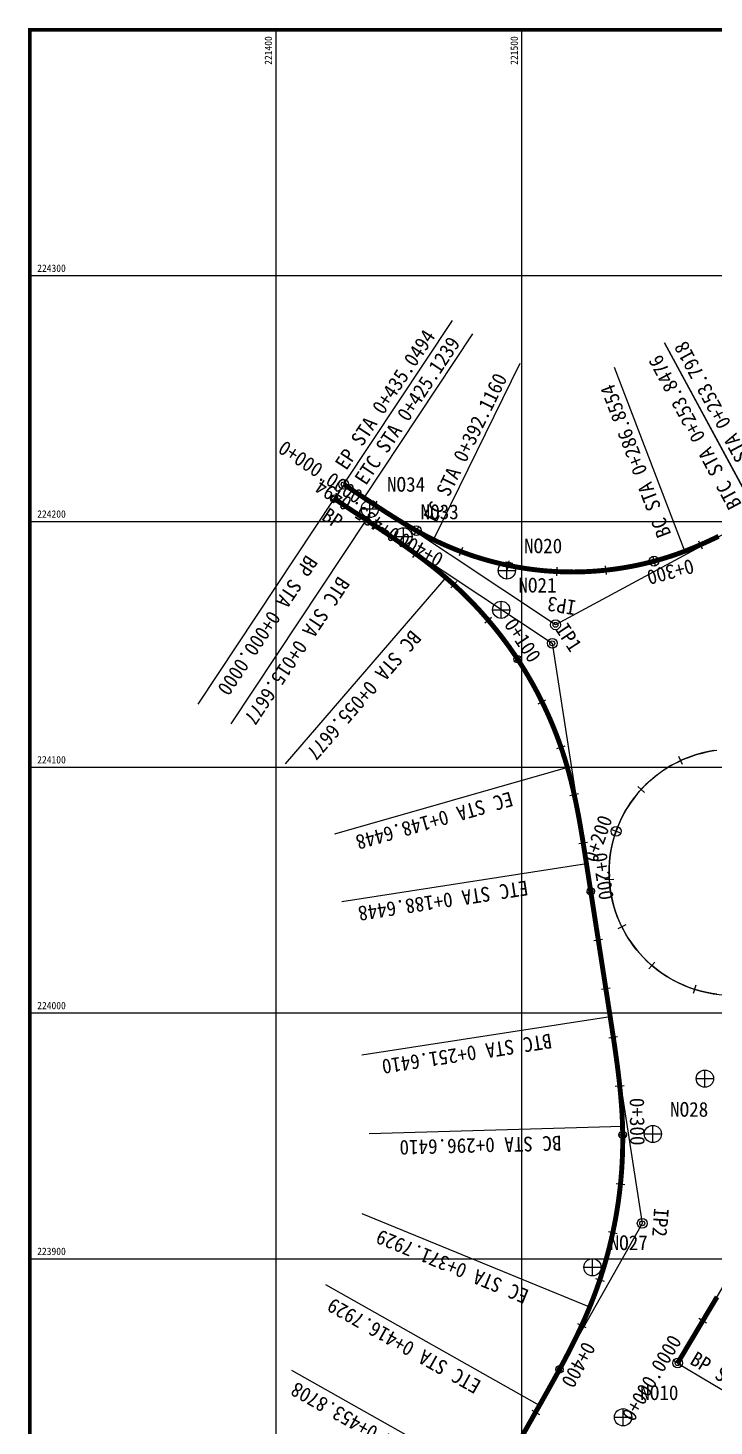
# Model space of a CAD drawing. Header units: metres. Extents: x 219215 to 220758, y 221330 to 222332.
# Drawn here: x 219215 to 219494, y 221636 to 222204 of the extents above; entities that cross this region are included whole.
import ezdxf
from ezdxf.enums import TextEntityAlignment as Align

# ---------------------------------------------------------------- set-up
doc = ezdxf.new("R2010")
doc.units = ezdxf.units.M
for name, color, linetype in [('CA-ALGN-CNTL', 2, 'Continuous'), ('CA-ALGN-IPLN', 1, 'Continuous'), ('CA-ALGN-IPSM', 2, 'Continuous'), ('CA-ALGN-STSM', 2, 'Continuous'), ('CA-ALGN-SUBL', 1, 'Continuous'), ('CA-ALGN-SUBT', 2, 'Continuous'), ('CA-ALGN-TEXT', 3, 'Continuous'), ('CV-GRID-LINE', 1, 'Continuous'), ('CV-GRID-TEXT', 4, 'Continuous'), ('CV-SURV-SYMB', 3, 'Continuous'), ('CV-SURV-TEXT', 3, 'Continuous'), ('CZ-LIN1', 7, 'Continuous')]:
    doc.layers.add(name, color=color, linetype=linetype)
doc.styles.add('GTXT', font='DotumChe.ttf')
doc.styles.add('Han_Romanstyle', font='DotumChe.ttf')

# ---------------------------------------------------------------- blocks, each defined once
blk = doc.blocks.new('CASTAMS')
blk.add_line((0, -1.5), (0, 1.5))
at = {"style": 'GTXT', "flags": 1}
for tag, p in [('STA_DST', (0, -3.62)), ('XSEC_DAT', (0, -6.85))]:
    blk.add_attdef(tag, text='', height=2.5, dxfattribs=at).set_placement(p, align=Align.MIDDLE)

msp = doc.modelspace()

# ---------------------------------------------------------------- linework, layer by layer
at = {"layer": 'CA-ALGN-CNTL'}
for p, q in [((219351.6, 222013.22), (219343.33, 222018.7)), ((219479.13, 221661.16), (219494.14, 221686.36))]:
    msp.add_line(p, q, dxfattribs=at)
at = {"layer": 'CA-ALGN-CNTL', "const_width": 2}
for points in [[(219495.79, 221997.54), (219493.99, 221996.67), (219492.18, 221995.81), (219490.36, 221994.98), (219488.54, 221994.16), (219486.7, 221993.37), (219484.85, 221992.6), (219483, 221991.86), (219482.06, 221991.49), (219480.18, 221990.79), (219478.3, 221990.12), (219476.4, 221989.48), (219474.5, 221988.87), (219472.59, 221988.29), (219470.66, 221987.73), (219468.73, 221987.21), (219466.79, 221986.72), (219464.85, 221986.26), (219462.9, 221985.83), (219460.94, 221985.43), (219458.97, 221985.06), (219457, 221984.72), (219455.02, 221984.42), (219453.04, 221984.14), (219451.06, 221983.89), (219449.07, 221983.68), (219447.08, 221983.49), (219445.08, 221983.34), (219443.09, 221983.22), (219441.09, 221983.13), (219439.09, 221983.07), (219437.09, 221983.04), (219435.09, 221983.05), (219433.09, 221983.08), (219431.09, 221983.15), (219429.09, 221983.25), (219427.1, 221983.37), (219425.1, 221983.53), (219423.11, 221983.72), (219421.13, 221983.95), (219419.14, 221984.2), (219417.16, 221984.48), (219415.19, 221984.8), (219413.22, 221985.14), (219411.25, 221985.52), (219409.3, 221985.93), (219407.34, 221986.36), (219405.4, 221986.83), (219403.46, 221987.33), (219401.53, 221987.86), (219399.61, 221988.42), (219397.7, 221989.01), (219395.8, 221989.62), (219393.91, 221990.27), (219392.03, 221990.95), (219390.15, 221991.66), (219388.3, 221992.39), (219386.45, 221993.16), (219384.61, 221993.95), (219382.79, 221994.77), (219380.98, 221995.62), (219379.84, 221996.17), (219378.06, 221997.07), (219376.28, 221997.99), (219374.52, 221998.94), (219372.77, 221999.91), (219371.03, 222000.9), (219369.31, 222001.91), (219367.59, 222002.93), (219365.88, 222003.97), (219364.18, 222005.03), (219362.49, 222006.1), (219360.8, 222007.17), (219359.13, 222008.26), (219357.45, 222009.35), (219355.78, 222010.45), (219354.11, 222011.55), (219352.44, 222012.66), (219351.6, 222013.22), (219343.33, 222018.7)], [(219339.46, 222012.87), (219352.52, 222004.21), (219354.18, 222003.1), (219355.85, 222001.99), (219357.51, 222000.89), (219359.18, 221999.77), (219360.84, 221998.66), (219362.49, 221997.54), (219364.14, 221996.41), (219365.79, 221995.27), (219367.43, 221994.13), (219369.07, 221992.98), (219370.69, 221991.81), (219372.31, 221990.64), (219373.92, 221989.45), (219375.52, 221988.26), (219377.11, 221987.04), (219378.69, 221985.81), (219380.26, 221984.57), (219381.81, 221983.31), (219383.35, 221982.03), (219384.87, 221980.74), (219386.38, 221979.42), (219387.87, 221978.09), (219389.35, 221976.74), (219390.8, 221975.37), (219392.24, 221973.98), (219393.66, 221972.57), (219395.07, 221971.15), (219396.46, 221969.71), (219397.82, 221968.25), (219399.18, 221966.78), (219400.51, 221965.28), (219401.82, 221963.77), (219403.11, 221962.25), (219404.39, 221960.71), (219405.64, 221959.15), (219406.88, 221957.58), (219408.1, 221955.99), (219409.29, 221954.39), (219410.47, 221952.77), (219411.62, 221951.14), (219412.76, 221949.49), (219413.87, 221947.83), (219414.97, 221946.16), (219416.04, 221944.47), (219417.09, 221942.77), (219418.12, 221941.05), (219419.13, 221939.33), (219420.12, 221937.59), (219421.08, 221935.84), (219422.03, 221934.07), (219422.95, 221932.3), (219423.85, 221930.51), (219424.72, 221928.71), (219425.58, 221926.9), (219426.41, 221925.08), (219427.22, 221923.26), (219428, 221921.42), (219428.76, 221919.57), (219429.5, 221917.71), (219430.22, 221915.84), (219430.91, 221913.97), (219431.58, 221912.08), (219432.23, 221910.19), (219432.85, 221908.29), (219433.45, 221906.38), (219434.02, 221904.46), (219434.29, 221903.52), (219434.83, 221901.6), (219435.35, 221899.67), (219435.84, 221897.73), (219436.31, 221895.78), (219436.77, 221893.84), (219437.2, 221891.88), (219437.62, 221889.93), (219438.02, 221887.97), (219438.41, 221886.01), (219438.79, 221884.04), (219439.15, 221882.08), (219439.5, 221880.11), (219439.84, 221878.14), (219440.17, 221876.16), (219440.5, 221874.19), (219440.82, 221872.22), (219441.13, 221870.24), (219441.44, 221868.27), (219441.75, 221866.29), (219442.06, 221864.31), (219451.71, 221802.06), (219452.01, 221800.08), (219452.32, 221798.11), (219452.62, 221796.13), (219452.92, 221794.15), (219453.22, 221792.18), (219453.51, 221790.2), (219453.79, 221788.22), (219454.07, 221786.24), (219454.34, 221784.25), (219454.61, 221782.27), (219454.86, 221780.29), (219455.1, 221778.3), (219455.33, 221776.32), (219455.55, 221774.33), (219455.75, 221772.34), (219455.94, 221770.35), (219456.11, 221768.35), (219456.27, 221766.36), (219456.41, 221764.37), (219456.53, 221762.37), (219456.63, 221760.37), (219456.71, 221758.37), (219456.74, 221757.37), (219456.78, 221755.37), (219456.81, 221753.37), (219456.81, 221751.37), (219456.79, 221749.37), (219456.75, 221747.38), (219456.68, 221745.38), (219456.6, 221743.38), (219456.49, 221741.38), (219456.36, 221739.39), (219456.2, 221737.39), (219456.03, 221735.4), (219455.83, 221733.41), (219455.61, 221731.42), (219455.37, 221729.44), (219455.1, 221727.45), (219454.82, 221725.47), (219454.51, 221723.5), (219454.18, 221721.52), (219453.83, 221719.56), (219453.46, 221717.59), (219453.06, 221715.63), (219452.64, 221713.67), (219452.2, 221711.72), (219451.74, 221709.78), (219451.26, 221707.84), (219450.76, 221705.9), (219450.23, 221703.97), (219449.69, 221702.05), (219449.12, 221700.13), (219448.53, 221698.22), (219447.92, 221696.31), (219447.29, 221694.42), (219446.63, 221692.53), (219445.96, 221690.64), (219445.27, 221688.77), (219444.55, 221686.9), (219443.82, 221685.04), (219443.38, 221683.97), (219442.61, 221682.12), (219441.83, 221680.29), (219441.02, 221678.46), (219440.2, 221676.63), (219439.36, 221674.82), (219438.5, 221673.01), (219437.63, 221671.21), (219436.75, 221669.42), (219435.85, 221667.63), (219434.94, 221665.85), (219434.02, 221664.07), (219433.09, 221662.3), (219432.15, 221660.54), (219431.2, 221658.78), (219430.25, 221657.02), (219429.28, 221655.26), (219428.32, 221653.51), (219427.34, 221651.77), (219426.37, 221650.02), (219425.39, 221648.28), (219424.41, 221646.53), (219423.43, 221644.79), (219422.93, 221643.92), (219404.71, 221611.63)], [(219479.13, 221661.16), (219494.14, 221686.36), (219495.17, 221688.08)]]:
    msp.add_lwpolyline(points, dxfattribs=at)
at = {"layer": 'CA-ALGN-CNTL'}
for points in [[(219351.6, 222013.22), (219352.44, 222012.66), (219353.27, 222012.11), (219354.1, 222011.56), (219354.94, 222011.01), (219355.77, 222010.46), (219356.61, 222009.91), (219357.44, 222009.36), (219358.28, 222008.81), (219359.12, 222008.26), (219359.96, 222007.72), (219360.8, 222007.18), (219361.64, 222006.64), (219362.48, 222006.1), (219363.33, 222005.56), (219364.17, 222005.03), (219365.02, 222004.5), (219365.87, 222003.98), (219366.73, 222003.46), (219367.58, 222002.94), (219368.44, 222002.42), (219369.3, 222001.91), (219370.16, 222001.4), (219371.03, 222000.9), (219371.89, 222000.41), (219372.76, 221999.91), (219373.64, 221999.43), (219374.51, 221998.94), (219375.39, 221998.47), (219376.27, 221998), (219377.16, 221997.53), (219378.05, 221997.07), (219378.94, 221996.62), (219379.84, 221996.18), (219379.84, 221996.17)], [(219493.99, 221996.67), (219493.08, 221996.24), (219492.18, 221995.81), (219491.27, 221995.39), (219490.36, 221994.98), (219489.45, 221994.57), (219488.54, 221994.16), (219487.62, 221993.76), (219486.7, 221993.37), (219485.78, 221992.98), (219484.85, 221992.6), (219483.93, 221992.22), (219483, 221991.86), (219482.06, 221991.49), (219482.06, 221991.49)], [(219495.1, 221811.23), (219493.12, 221811.51), (219491.15, 221811.88), (219489.2, 221812.32), (219487.27, 221812.84), (219485.36, 221813.44), (219483.48, 221814.12), (219481.62, 221814.86), (219479.8, 221815.69), (219478.01, 221816.58), (219476.26, 221817.55), (219474.55, 221818.58), (219472.88, 221819.68), (219471.26, 221820.85), (219469.68, 221822.08), (219468.16, 221823.38), (219466.68, 221824.73), (219465.27, 221826.14), (219463.91, 221827.61), (219462.61, 221829.13), (219461.37, 221830.7), (219460.2, 221832.32), (219459.09, 221833.98), (219458.05, 221835.69), (219457.08, 221837.44), (219456.18, 221839.23), (219455.35, 221841.05), (219454.59, 221842.9), (219454.47, 221843.23), (219453.8, 221845.11), (219453.21, 221847.02), (219452.7, 221848.96), (219452.26, 221850.91), (219451.9, 221852.88), (219451.62, 221854.86), (219451.42, 221856.85), (219451.3, 221858.84), (219451.26, 221860.84), (219451.3, 221862.84), (219451.42, 221864.84), (219451.62, 221866.83), (219451.9, 221868.81), (219452.26, 221870.77), (219452.69, 221872.73), (219453.21, 221874.66), (219453.8, 221876.57), (219454.47, 221878.46), (219455.21, 221880.31), (219456.02, 221882.14), (219456.91, 221883.93), (219457.87, 221885.69), (219458.9, 221887.4), (219459.99, 221889.07), (219461.15, 221890.7), (219462.38, 221892.28), (219463.67, 221893.81), (219465.02, 221895.29), (219466.42, 221896.71), (219467.89, 221898.08), (219469.4, 221899.38), (219470.97, 221900.62), (219472.58, 221901.8), (219474.24, 221902.92), (219475.95, 221903.96), (219477.69, 221904.94), (219479.47, 221905.85), (219481.29, 221906.68), (219483.14, 221907.45), (219485.02, 221908.13), (219485.35, 221908.25), (219487.26, 221908.85), (219489.19, 221909.37), (219491.14, 221909.82), (219493.1, 221910.21), (219495.08, 221910.52)], [(219494.02, 221910.36), (219493.9, 221910.34), (219493.77, 221910.32), (219493.65, 221910.3), (219493.53, 221910.28), (219493.4, 221910.26), (219493.28, 221910.23), (219493.16, 221910.21), (219493.03, 221910.19), (219492.91, 221910.17), (219492.79, 221910.15), (219492.66, 221910.12), (219492.54, 221910.1), (219492.42, 221910.08), (219492.3, 221910.05), (219492.17, 221910.03), (219492.05, 221910.01), (219491.93, 221909.98), (219491.8, 221909.96), (219491.68, 221909.93), (219491.56, 221909.91), (219491.44, 221909.88), (219491.32, 221909.86), (219491.19, 221909.83), (219491.07, 221909.81), (219490.95, 221909.78), (219490.83, 221909.75), (219490.7, 221909.73), (219490.58, 221909.7), (219490.46, 221909.67), (219490.34, 221909.64), (219490.22, 221909.62), (219490.1, 221909.59), (219489.97, 221909.56), (219489.85, 221909.53), (219489.73, 221909.5), (219489.61, 221909.47), (219489.49, 221909.44), (219489.37, 221909.41), (219489.24, 221909.38), (219489.12, 221909.35), (219489, 221909.32), (219488.88, 221909.29), (219488.76, 221909.26), (219488.64, 221909.23), (219488.52, 221909.19), (219488.4, 221909.16), (219488.28, 221909.13), (219488.16, 221909.1), (219488.04, 221909.06), (219487.92, 221909.03), (219487.8, 221909), (219487.67, 221908.96), (219487.55, 221908.93), (219487.43, 221908.89), (219487.31, 221908.86), (219487.19, 221908.82), (219487.07, 221908.79), (219486.94, 221908.75), (219486.82, 221908.71), (219486.68, 221908.67), (219486.54, 221908.63), (219486.4, 221908.58), (219486.25, 221908.53), (219486.09, 221908.48), (219485.94, 221908.44), (219485.79, 221908.39), (219485.65, 221908.35), (219485.53, 221908.31), (219485.43, 221908.27), (219485.35, 221908.25)]]:
    msp.add_lwpolyline(points, dxfattribs=at)
for centre, radius, start, end in [((219436.32, 222111.04), 128, 243.8178, 290.9349), ((219501.26, 221860.85), 50, 108.5533, 200.6318), ((219501.26, 221860.85), 50, 200.6318, 292.7102)]:
    msp.add_arc(centre, radius, start, end, dxfattribs=at)
at = {"layer": 'CA-ALGN-IPLN'}
for points in [[(219723.15, 222109.31), (219667.04, 222017.37), (219548.89, 222025.9), (219429.47, 221961.54), (219343.33, 222018.7)], [(219339.46, 222012.87), (219428.15, 221954.01), (219464.74, 221718), (219404.71, 221611.63)], [(219479.13, 221661.16), (219531.77, 221749.5), (219669.47, 221778.21), (219738.42, 221891.45), (219833.62, 221916.04)]]:
    msp.add_lwpolyline(points, dxfattribs=at)
at = {"layer": 'CA-ALGN-IPSM'}
for centre, radius in [((219343.33, 222018.7), 2), ((219343.33, 222018.7), 1), ((219339.46, 222012.87), 1), ((219429.47, 221961.54), 2), ((219429.47, 221961.54), 1), ((219428.15, 221954.01), 2), ((219428.15, 221954.01), 1), ((219464.74, 221718), 2), ((219464.74, 221718), 1), ((219479.13, 221661.16), 2), ((219479.13, 221661.16), 1)]:
    msp.add_circle(centre, radius, dxfattribs=at)
at = {"layer": 'CA-ALGN-STSM'}
for centre, radius in [((219343.33, 222018.7), 2), ((219343.33, 222018.7), 2), ((219339.46, 222012.87), 1.5), ((219372.87, 221999.85), 2), ((219372.87, 221999.85), 2), ((219469.56, 221987.43), 2), ((219469.56, 221987.43), 2), ((219414.06, 221947.55), 1.5), ((219454.13, 221877.53), 2), ((219454.13, 221877.53), 2), ((219443.8, 221853.09), 1.5), ((219456.8, 221754.02), 1.5), ((219431.1, 221658.59), 1.5), ((219479.13, 221661.16), 2), ((219479.13, 221661.16), 2)]:
    msp.add_circle(centre, radius, dxfattribs=at)
at = {"layer": 'CA-ALGN-SUBL'}
for p, q in [((219343.33, 222018.7), (219387.57, 222085.36)), ((219351.6, 222013.22), (219395.84, 222079.87)), ((219511.74, 222005.88), (219473.78, 222076.3)), ((219473.83, 222076.33), (219511.79, 222005.9)), ((219379.84, 221996.17), (219415.14, 222067.97)), ((219482.06, 221991.49), (219453.47, 222066.21)), ((219339.46, 222012.87), (219283.95, 221929.22)), ((219352.52, 222004.21), (219297.48, 221921.28)), ((219384.87, 221980.74), (219319.6, 221904.93)), ((219434.29, 221903.52), (219339.6, 221876.42)), ((219442.06, 221864.31), (219342.59, 221848.89)), ((219451.71, 221802.06), (219350.73, 221786.41)), ((219456.74, 221757.37), (219353.72, 221754.41)), ((219443.38, 221683.97), (219350.78, 221721.9)), ((219422.93, 221643.92), (219336.09, 221692.93)), ((219479.13, 221661.16), (219547.85, 221620.21)), ((219404.71, 221611.63), (219322.28, 221658.14))]:
    msp.add_line(p, q, dxfattribs=at)
at = {"layer": 'CV-GRID-LINE', "lineweight": 0}
for p, q in [((219215.69, 222203.63), (219215.69, 221503.63)), ((219215.69, 222203.63), (220015.69, 222203.63)), ((219315.69, 222203.63), (219315.69, 221503.63)), ((219415.69, 222203.63), (219415.69, 221503.63)), ((219215.69, 222103.63), (220015.69, 222103.63)), ((219215.69, 222003.63), (220015.69, 222003.63)), ((219215.69, 221903.63), (220015.69, 221903.63)), ((219215.69, 221803.63), (220015.69, 221803.63)), ((219215.69, 221703.63), (220015.69, 221703.63))]:
    msp.add_line(p, q, dxfattribs=at)
at = {"layer": 'CV-SURV-SYMB'}
for p, q in [((219353.95, 222005.19), (219353.95, 222012.19)), ((219350.45, 222008.69), (219357.45, 222008.69)), ((219367.62, 221994), (219367.62, 222001)), ((219364.12, 221997.5), (219371.12, 221997.5)), ((219406.19, 221983.65), (219413.19, 221983.65)), ((219409.69, 221980.15), (219409.69, 221987.15)), ((219403.88, 221967.66), (219410.88, 221967.66)), ((219407.38, 221964.16), (219407.38, 221971.16)), ((219490.23, 221773.4), (219490.23, 221780.4)), ((219486.73, 221776.9), (219493.73, 221776.9)), ((219469.08, 221750.88), (219469.08, 221757.88)), ((219465.58, 221754.38), (219472.58, 221754.38)), ((219440.99, 221700.12), (219447.99, 221700.12)), ((219444.49, 221696.62), (219444.49, 221703.62)), ((219456.95, 221635.61), (219456.95, 221642.61)), ((219453.45, 221639.11), (219460.45, 221639.11))]:
    msp.add_line(p, q, dxfattribs=at)
for centre in [(219353.95, 222008.69), (219367.62, 221997.5), (219409.69, 221983.65), (219407.38, 221967.66), (219490.23, 221776.9), (219469.08, 221754.38), (219444.49, 221700.12), (219456.95, 221639.11)]:
    msp.add_circle(centre, 3.5, dxfattribs=at)
for p in [(219353.95, 222008.69), (219367.62, 221997.5), (219409.69, 221983.65), (219407.38, 221967.66), (219490.23, 221776.9), (219469.08, 221754.38), (219444.49, 221700.12), (219456.95, 221639.11)]:
    msp.add_point(p, dxfattribs=at)
at = {"layer": 'CZ-LIN1', "const_width": 1.5}
msp.add_lwpolyline([(219215.69, 222203.63), (220015.69, 222203.63), (220015.69, 221503.63), (219215.69, 221503.63)], close=True, dxfattribs=at)

# ---------------------------------------------------------------- block references
at = {"layer": 'CA-ALGN-STSM', "yscale": 1.200000000011642, "zscale": 1.2}
for p, xscale, rotation in [((219339.46, 222012.87), 1.199999999998926, 326.4303022334065), ((219355.88, 222010.39), 1.199999999998543, 146.6083192632991), ((219356.13, 222001.81), 1.200000000000787, 326.3462877342623), ((219372.87, 221999.85), 1.199999999986916, 150.71025217424), ((219488.4, 221994.1), 1.199999999991112, 203.6849208478038), ((219372.58, 221990.44), 1.200000000000352, 323.7800952428113), ((219390.95, 221991.35), 1.200000000004034, 159.2412600551972), ((219469.56, 221987.43), 1.200000000015002, 195.0511222501228), ((219410.13, 221985.75), 1.200000000004459, 168.1937256030581), ((219429.95, 221983.2), 1.200000000013185, 177.146191152607), ((219449.92, 221983.77), 1.199999999988112, 186.0986567017217), ((219388.12, 221977.87), 1.199999999995513, 317.7169310334332), ((219402.04, 221963.52), 1.200000000001711, 310.5549585930581), ((219414.06, 221947.55), 1.199999999991607, 303.3929861552188), ((219423.99, 221930.21), 1.199999999989558, 296.2310137150068), ((219431.69, 221911.77), 1.200000000001582, 289.0690412757071), ((219480.39, 221906.28), 1.19999999999962, 24.6716850879859), ((219437.07, 221892.51), 1.19999999999827, 282.4842332200863), ((219464.35, 221894.57), 1.199999999997072, 47.58999689232539), ((219454.13, 221877.53), 1.200000000002122, 70.50830869671867), ((219440.72, 221872.85), 1.199999999997147, 279.1458882695536), ((219443.8, 221853.09), 1.199999999984293, 278.8113651560261), ((219451.35, 221857.86), 1.200000000005068, 93.4266205031234), ((219456.45, 221838.66), 1.200000000003145, 116.3449323071806), ((219446.86, 221833.33), 1.199999999984293, 278.8113651560261), ((219468.63, 221822.96), 1.200000000008803, 139.2632441130527), ((219449.92, 221813.56), 1.199999999984293, 278.8113651560261), ((219485.96, 221813.24), 1.199999999989484, 162.1815559183661), ((219452.97, 221793.8), 1.199999999994857, 278.5642422671996), ((219455.59, 221773.97), 1.199999999998143, 275.9669795501208), ((219456.8, 221754.02), 1.200000000007621, 270.5801998986541), ((219455.9, 221734.05), 1.200000000008585, 264.214002176193), ((219452.78, 221714.3), 1.200000000012529, 257.8478044519474), ((219447.49, 221695.02), 1.20000000000734, 251.4816067283164), ((219440.11, 221676.45), 1.199999999991717, 245.3536322614798), ((219489.36, 221678.34), 1.200000000010216, 59.2097706116328), ((219431.1, 221658.59), 1.199999999996076, 241.5632083976187), ((219479.13, 221661.16), 1.200000000010216, 59.2097706116328), ((219421.36, 221641.13), 1.200000000003298, 240.5658288856911)]:
    msp.add_blockref('CASTAMS', p, dxfattribs=dict(at, xscale=xscale, rotation=rotation))

# ---------------------------------------------------------------- texts
at = {"layer": 'CA-ALGN-SUBT', "style": 'Han_Romanstyle'}
for s, rotation, p in [('EP STA 0+435.0494', 56.4303, (219344.43, 222024.06)), ('ETC STA 0+425.1239', 56.4303, (219352.4, 222017.97)), ('ETC STA 0+253.7918', 118.3225, (219515.75, 222016.07)), ('BTC STA 0+253.8476', 118.3225, (219505.36, 222010.53)), ('EC STA 0+392.1160', 63.8178, (219380.96, 222002.8)), ('BC STA 0+286.8554', 110.9349, (219476.64, 221998.44)), ('BP STA 0+000.0000', 236.4303, (219328.14, 221990.38)), ('BTC STA 0+015.6677', 236.4303, (219341.19, 221981.72)), ('BC STA 0+055.6677', 229.2683, (219370.83, 221959.84)), ('EC STA 0+148.6448', 195.9733, (219411.08, 221893.76)), ('ETC STA 0+188.6448', 188.8114, (219417.81, 221857.52)), ('BTC STA 0+251.6410', 188.8114, (219427.46, 221795.27)), ('BC STA 0+296.6410', 181.6494, (219431.83, 221753.66)), ('EC STA 0+371.7929', 157.7278, (219419.11, 221690.67)), ('ETC STA 0+416.7929', 150.5658, (219399.69, 221653.59)), ('BP STA 0+000.0000', 329.2098, (219483.72, 221661.07)), ('EP STA 0+453.8708', 150.5658, (219381.47, 221621.3))]:
    msp.add_text(s, height=6, rotation=rotation, dxfattribs=at).set_placement(p)
at = {"layer": 'CA-ALGN-TEXT', "style": 'Han_Romanstyle'}
for s, rotation, p in [('0+000.0000', 326.4303, (219316.13, 222031.96)), ('0+435.0494', 146.4303, (219366.67, 221999.62)), ('BP ', 326.4303, (219333.93, 222004.54)), ('0+400', 150.7103, (219384.49, 221989.9)), ('0+300', 195.0511, (219484.82, 221988.43)), ('IP3', 171.4062, (219438.14, 221971.38)), ('0+100', 303.393, (219408.31, 221961.73)), ('IP1', 303.393, (219429.2, 221959.67)), ('0+200', 70.5083, (219446.29, 221864.39)), ('0+200', 278.8114, (219444.46, 221868.37)), ('0+300', 270.5802, (219459.65, 221769.05)), ('IP2', 266.0982, (219469.57, 221724.4)), ('0+000.0000', 59.2098, (219461.19, 221636.92)), ('0+400', 241.5632, (219440.88, 221670.36))]:
    msp.add_text(s, height=6, rotation=rotation, dxfattribs=at).set_placement(p)
at = {"layer": 'CV-GRID-TEXT', "lineweight": 0, "style": 'Han_Romanstyle'}
for s, p in [('221400', (219314.19, 222189.38)), ('221500', (219414.19, 222189.38))]:
    msp.add_text(s, height=3, rotation=90, dxfattribs=at).set_placement(p)
for s, p in [('224300', (219218.69, 222105.13)), ('224200', (219218.69, 222005.13)), ('224100', (219218.69, 221905.13)), ('224000', (219218.69, 221805.13)), ('223900', (219218.69, 221705.13))]:
    msp.add_text(s, height=3, dxfattribs=at).set_placement(p)
at = {"layer": 'CV-SURV-TEXT', "style": 'Han_Romanstyle'}
for s, p in [('NO34', (219360.95, 222015.69)), ('NO33', (219374.62, 222004.5)), ('NO20', (219416.69, 221990.65)), ('NO21', (219414.38, 221974.66)), ('NO28', (219476.08, 221761.38)), ('NO27', (219451.49, 221707.12)), ('NO10', (219463.95, 221646.11))]:
    msp.add_text(s, height=6, dxfattribs=at).set_placement(p)

doc.saveas('drawing.dxf')
